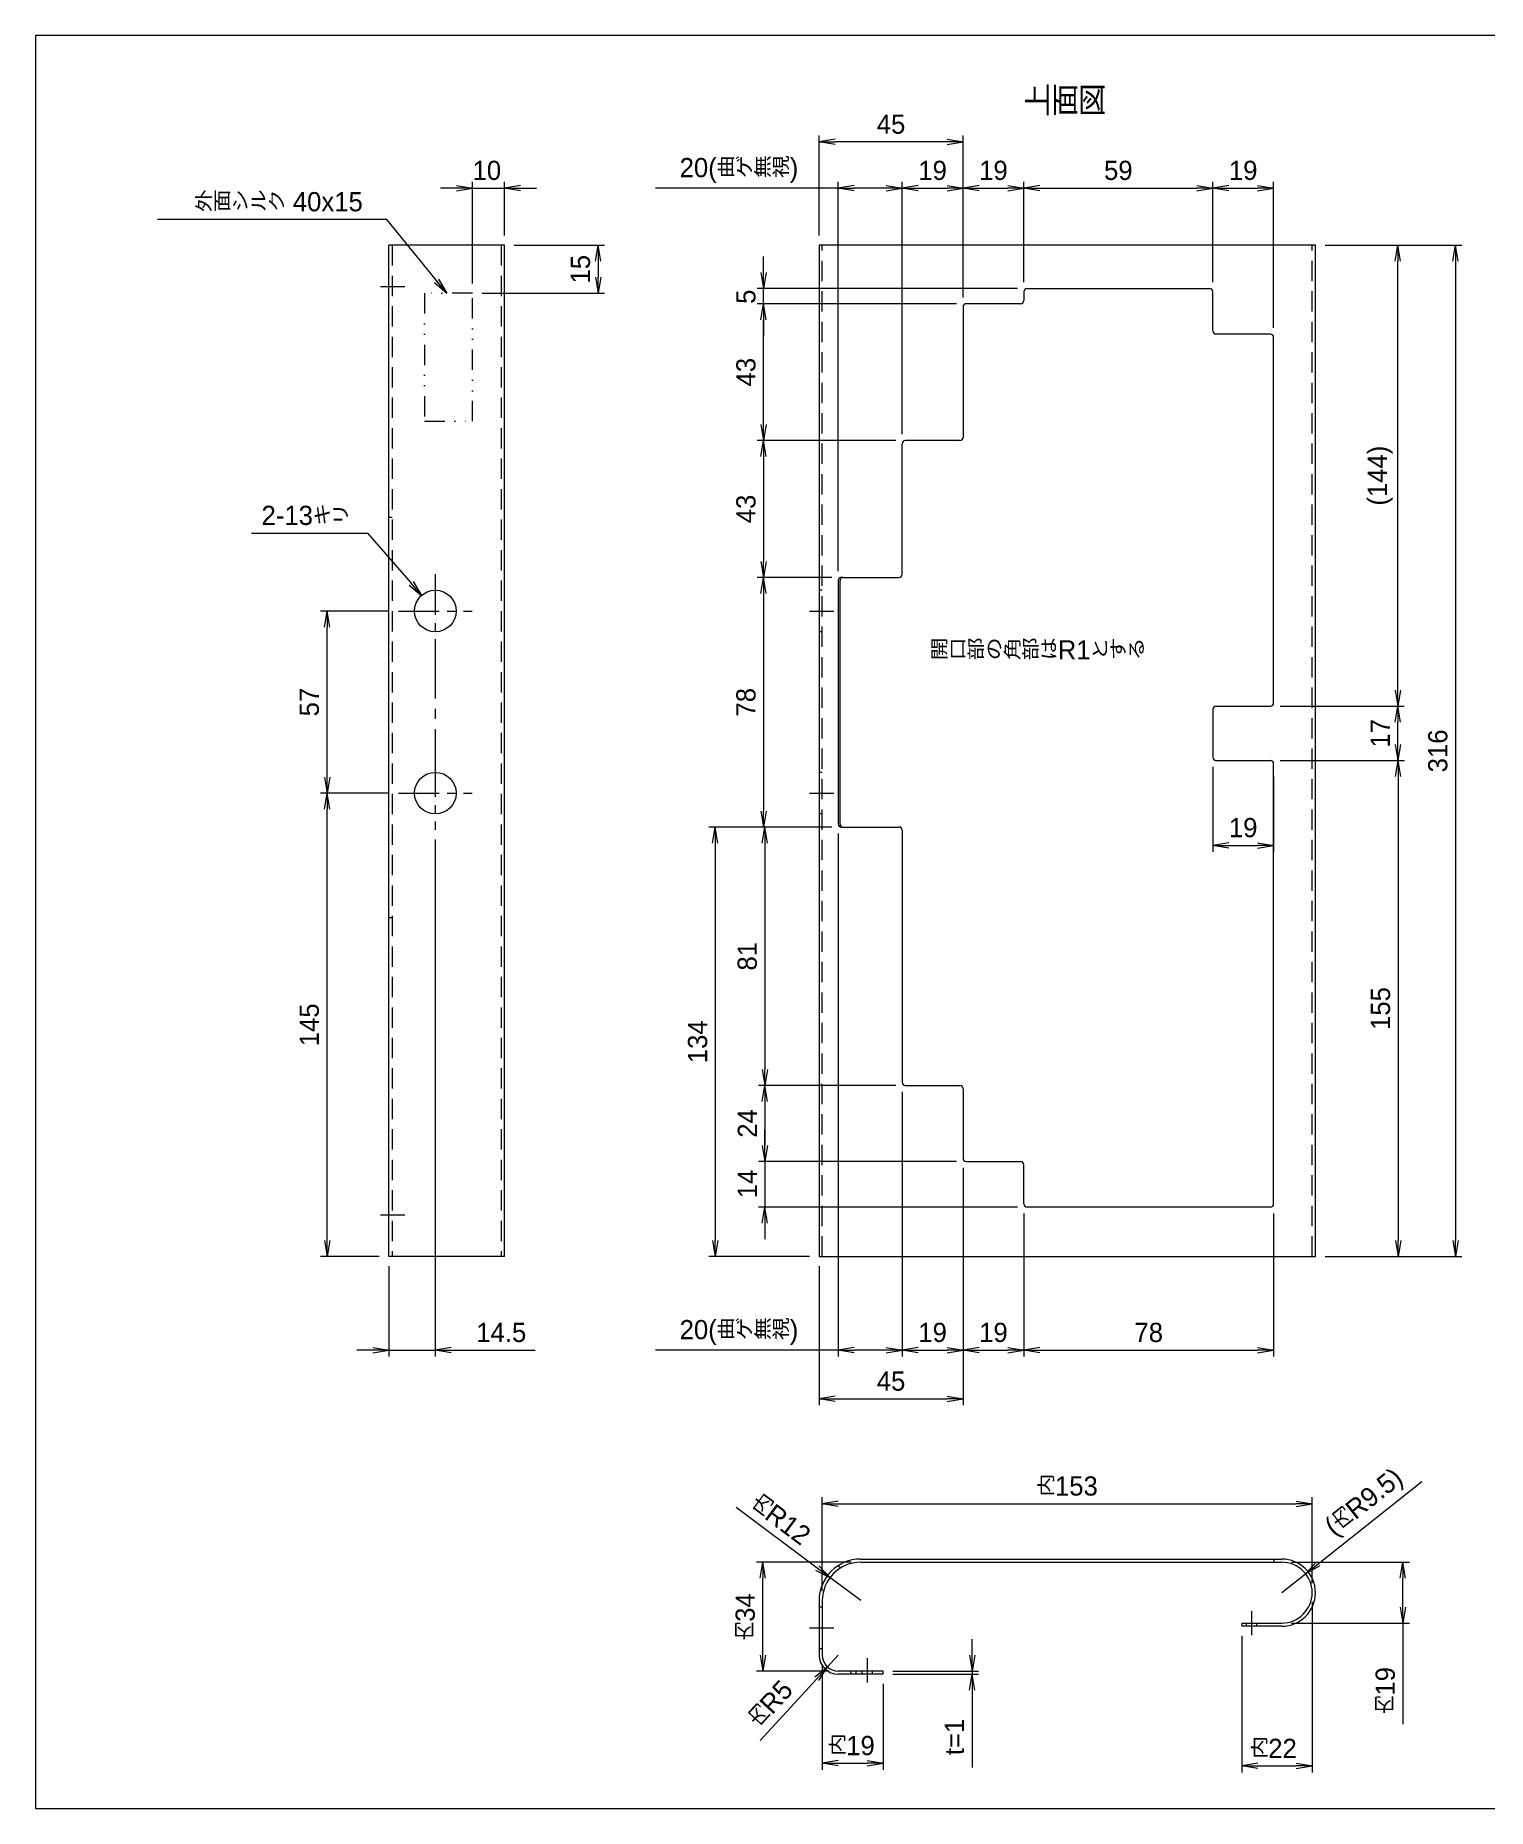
# Model space of a CAD drawing. Header units: millimetres. Extents: x 10 to 810, y 10 to 564.
# Drawn here: x 10 to 463, y 10 to 564 of the extents above; entities that cross this region are included whole.
import ezdxf

# ---------------------------------------------------------------- set-up
doc = ezdxf.new("R2010")
doc.units = ezdxf.units.MM
doc.header["$LTSCALE"] = 0.5
for name, pattern in [('CENTER', [50.8, 31.75, -6.35, 6.35, -6.35]), ('DASH2', [19.05, 12.7, -6.35]), ('DASH2DOT', [31.75, 12.7, -6.35, 0, -6.35, 0, -6.35])]:
    doc.linetypes.add(name, pattern=pattern)
for name, color, linetype in [('dim', 2, 'Continuous'), ('text', 3, 'Continuous'), ('zuwaku', 7, 'Continuous')]:
    doc.layers.add(name, color=color, linetype=linetype)
doc.styles.get("Standard").update_dxf_attribs({"font": 'FC-Txt.shx', "height": 6, "bigfont": '@ARExtfont2.shx'})
doc.dimstyles.new('JIS-1', dxfattribs={"dimtxt": 2.5, "dimasz": 5, "dimexe": 2, "dimexo": 3, "dimgap": 2.5, "dimtad": 1, "dimdsep": 46, "dimtxsty": 'Standard', "dimblk": 'OPEN', "dimcen": 2.5, "dimadec": 0, "dimazin": 0, "dimtfac": 1, "dimtmove": 0, "dimatfit": 3, "dimldrblk": 'OPEN', "dimfxl": 1, "dimarcsym": 0})
doc.dimstyles.new('JIS-1$3', dxfattribs={"dimtxt": 2.5, "dimasz": 5, "dimexe": 2, "dimexo": 3, "dimgap": 2.5, "dimtad": 1, "dimtih": 1, "dimtoh": 1, "dimdsep": 46, "dimtxsty": 'Standard', "dimblk1": 'NONE', "dimblk2": 'OPEN', "dimsah": 1, "dimcen": 0, "dimadec": 0, "dimazin": 0, "dimtfac": 1, "dimtofl": 0, "dimtmove": 0, "dimatfit": 3, "dimldrblk": 'OPEN', "dimfxl": 1, "dimarcsym": 0})

# ---------------------------------------------------------------- blocks, each defined once
blk = doc.blocks.new('_OPEN')
at = {"color": 0, "linetype": 'ByBlock', "lineweight": -2}
for p, q in [((-1, 0.166667), (0, 0)), ((-1, -0.166667), (0, 0)), ((0, 0), (-1, 0))]:
    blk.add_line(p, q, dxfattribs=at)
blk = doc.blocks.new('*D136')
at = {"layer": 'dim', "color": 0, "lineweight": -2}
for p, q in [((258.73, 394.67), (235.41, 394.67)), ((237.41, 389.67), (237.41, 321.67)), ((258.73, 316.67), (235.41, 316.67))]:
    blk.add_line(p, q, dxfattribs=at)
at = {"layer": 'dim', "color": 0, "lineweight": -2, "xscale": 5, "yscale": 5, "zscale": 5}
for p, rotation in [((237.41, 394.67), 90), ((237.41, 316.67), 270)]:
    blk.add_blockref('_OPEN', p, dxfattribs=dict(at, rotation=rotation))
at = {"layer": 'dim', "color": 0, "insert": (231.91, 355.67), "char_height": 6, "attachment_point": 5, "rotation": 90}
blk.add_mtext('78', dxfattribs=at)
blk = doc.blocks.new('*D137')
at = {"layer": 'dim', "color": 0, "lineweight": -2}
for p, q in [((278.68, 437.42), (235.41, 437.42)), ((237.41, 432.42), (237.41, 399.67)), ((258.73, 394.67), (235.41, 394.67))]:
    blk.add_line(p, q, dxfattribs=at)
at = {"layer": 'dim', "color": 0, "lineweight": -2, "xscale": 5, "yscale": 5, "zscale": 5}
for p, rotation in [((237.41, 437.42), 90), ((237.41, 394.67), 270)]:
    blk.add_blockref('_OPEN', p, dxfattribs=dict(at, rotation=rotation))
at = {"layer": 'dim', "color": 0, "insert": (231.91, 416.05), "char_height": 6, "attachment_point": 5, "rotation": 90}
blk.add_mtext('43', dxfattribs=at)
blk = doc.blocks.new('*D138')
at = {"layer": 'dim', "color": 0, "lineweight": -2}
for p, q in [((297.68, 480.17), (235.41, 480.17)), ((237.41, 442.42), (237.41, 475.17)), ((278.68, 437.42), (235.41, 437.42))]:
    blk.add_line(p, q, dxfattribs=at)
at = {"layer": 'dim', "color": 0, "lineweight": -2, "xscale": 5, "yscale": 5, "zscale": 5}
for p, rotation in [((237.41, 480.17), 90), ((237.41, 437.42), 270)]:
    blk.add_blockref('_OPEN', p, dxfattribs=dict(at, rotation=rotation))
at = {"layer": 'dim', "color": 0, "insert": (231.91, 458.8), "char_height": 6, "attachment_point": 5, "rotation": 90}
blk.add_mtext('43', dxfattribs=at)
blk = doc.blocks.new('*D139')
at = {"layer": 'dim', "color": 0, "lineweight": -2}
for p, q in [((237.41, 489.92), (237.41, 494.92)), ((316.68, 484.92), (235.41, 484.92)), ((237.41, 480.17), (237.41, 484.92)), ((297.68, 480.17), (235.41, 480.17)), ((237.41, 475.17), (237.41, 470.17))]:
    blk.add_line(p, q, dxfattribs=at)
at = {"layer": 'dim', "color": 0, "lineweight": -2, "xscale": 5, "yscale": 5, "zscale": 5}
for p, rotation in [((237.41, 484.92), 270), ((237.41, 480.17), 90)]:
    blk.add_blockref('_OPEN', p, dxfattribs=dict(at, rotation=rotation))
at = {"layer": 'dim', "color": 0, "insert": (231.91, 482.37), "char_height": 6, "attachment_point": 5, "rotation": 90}
blk.add_mtext('5', dxfattribs=at)
blk = doc.blocks.new('*D140')
at = {"layer": 'dim', "color": 0, "lineweight": -2}
for p, q in [((318.68, 486.92), (318.68, 518.31)), ((323.68, 516.31), (372.68, 516.31)), ((377.68, 486.92), (377.68, 518.31))]:
    blk.add_line(p, q, dxfattribs=at)
at = {"layer": 'dim', "color": 0, "lineweight": -2, "xscale": 5, "yscale": 5, "zscale": 5, "rotation": 180}
blk.add_blockref('_OPEN', (318.68, 516.31), dxfattribs=at)
at = {"layer": 'dim', "color": 0, "lineweight": -2, "xscale": 5, "yscale": 5, "zscale": 5}
blk.add_blockref('_OPEN', (377.68, 516.31), dxfattribs=at)
at = {"layer": 'dim', "color": 0, "insert": (348.18, 521.81), "char_height": 6, "attachment_point": 5}
blk.add_mtext('59', dxfattribs=at)
blk = doc.blocks.new('*D141')
at = {"layer": 'dim', "color": 0, "lineweight": -2}
for p, q in [((377.68, 486.92), (377.68, 518.31)), ((382.68, 516.31), (391.68, 516.31)), ((396.68, 472.67), (396.68, 518.31))]:
    blk.add_line(p, q, dxfattribs=at)
at = {"layer": 'dim', "color": 0, "lineweight": -2, "xscale": 5, "yscale": 5, "zscale": 5, "rotation": 180}
blk.add_blockref('_OPEN', (377.68, 516.31), dxfattribs=at)
at = {"layer": 'dim', "color": 0, "lineweight": -2, "xscale": 5, "yscale": 5, "zscale": 5}
blk.add_blockref('_OPEN', (396.68, 516.31), dxfattribs=at)
at = {"layer": 'dim', "color": 0, "insert": (387.18, 521.81), "char_height": 6, "attachment_point": 5}
blk.add_mtext('19', dxfattribs=at)
blk = doc.blocks.new('*D142')
at = {"layer": 'dim', "color": 0, "lineweight": -2}
for p, q in [((299.68, 482.17), (299.68, 518.31)), ((304.68, 516.31), (313.68, 516.31)), ((318.68, 486.92), (318.68, 518.31))]:
    blk.add_line(p, q, dxfattribs=at)
at = {"layer": 'dim', "color": 0, "lineweight": -2, "xscale": 5, "yscale": 5, "zscale": 5, "rotation": 180}
blk.add_blockref('_OPEN', (299.68, 516.31), dxfattribs=at)
at = {"layer": 'dim', "color": 0, "lineweight": -2, "xscale": 5, "yscale": 5, "zscale": 5}
blk.add_blockref('_OPEN', (318.68, 516.31), dxfattribs=at)
at = {"layer": 'dim', "color": 0, "insert": (309.18, 521.81), "char_height": 6, "attachment_point": 5}
blk.add_mtext('19', dxfattribs=at)
blk = doc.blocks.new('*D143')
at = {"layer": 'dim', "color": 0, "lineweight": -2}
for p, q in [((280.68, 439.42), (280.68, 518.31)), ((285.68, 516.31), (294.68, 516.31)), ((299.68, 482.17), (299.68, 518.31))]:
    blk.add_line(p, q, dxfattribs=at)
at = {"layer": 'dim', "color": 0, "lineweight": -2, "xscale": 5, "yscale": 5, "zscale": 5, "rotation": 180}
blk.add_blockref('_OPEN', (280.68, 516.31), dxfattribs=at)
at = {"layer": 'dim', "color": 0, "lineweight": -2, "xscale": 5, "yscale": 5, "zscale": 5}
blk.add_blockref('_OPEN', (299.68, 516.31), dxfattribs=at)
at = {"layer": 'dim', "color": 0, "insert": (290.18, 521.81), "char_height": 6, "attachment_point": 5}
blk.add_mtext('19', dxfattribs=at)
blk = doc.blocks.new('*D144')
at = {"layer": 'dim', "color": 0, "lineweight": -2}
for p, q in [((260.73, 516.31), (203.69, 516.31)), ((260.73, 396.67), (260.73, 518.31)), ((275.68, 516.31), (265.73, 516.31)), ((280.68, 439.42), (280.68, 518.31))]:
    blk.add_line(p, q, dxfattribs=at)
at = {"layer": 'dim', "color": 0, "lineweight": -2, "xscale": 5, "yscale": 5, "zscale": 5, "rotation": 180}
blk.add_blockref('_OPEN', (260.73, 516.31), dxfattribs=at)
at = {"layer": 'dim', "color": 0, "lineweight": -2, "xscale": 5, "yscale": 5, "zscale": 5}
blk.add_blockref('_OPEN', (280.68, 516.31), dxfattribs=at)
at = {"layer": 'dim', "color": 0, "insert": (229.71, 521.81), "char_height": 6, "attachment_point": 5}
blk.add_mtext('20(曲ゲ無視)', dxfattribs=at)
blk = doc.blocks.new('*D146')
at = {"layer": 'dim', "color": 0, "lineweight": -2}
for p, q in [((258.73, 316.67), (235.82, 316.67)), ((237.82, 311.67), (237.82, 240.92)), ((278.68, 235.92), (235.82, 235.92))]:
    blk.add_line(p, q, dxfattribs=at)
at = {"layer": 'dim', "color": 0, "lineweight": -2, "xscale": 5, "yscale": 5, "zscale": 5}
for p, rotation in [((237.82, 316.67), 90), ((237.82, 235.92), 270)]:
    blk.add_blockref('_OPEN', p, dxfattribs=dict(at, rotation=rotation))
at = {"layer": 'dim', "color": 0, "insert": (232.32, 276.3), "char_height": 6, "attachment_point": 5, "rotation": 90}
blk.add_mtext('81', dxfattribs=at)
blk = doc.blocks.new('*D147')
at = {"layer": 'dim', "color": 0, "lineweight": -2}
for p, q in [((278.68, 235.92), (235.82, 235.92)), ((237.82, 230.92), (237.82, 217.17)), ((297.68, 212.17), (235.82, 212.17))]:
    blk.add_line(p, q, dxfattribs=at)
at = {"layer": 'dim', "color": 0, "lineweight": -2, "xscale": 5, "yscale": 5, "zscale": 5}
for p, rotation in [((237.82, 235.92), 90), ((237.82, 212.17), 270)]:
    blk.add_blockref('_OPEN', p, dxfattribs=dict(at, rotation=rotation))
at = {"layer": 'dim', "color": 0, "insert": (232.32, 224.05), "char_height": 6, "attachment_point": 5, "rotation": 90}
blk.add_mtext('24', dxfattribs=at)
blk = doc.blocks.new('*D148')
at = {"layer": 'dim', "color": 0, "lineweight": -2}
for p, q in [((237.82, 217.17), (237.82, 222.17)), ((297.68, 212.17), (235.82, 212.17)), ((237.82, 212.17), (237.82, 197.92)), ((316.68, 197.92), (235.82, 197.92)), ((237.82, 192.92), (237.82, 187.92))]:
    blk.add_line(p, q, dxfattribs=at)
at = {"layer": 'dim', "color": 0, "lineweight": -2, "xscale": 5, "yscale": 5, "zscale": 5}
for p, rotation in [((237.82, 212.17), 270), ((237.82, 197.92), 90)]:
    blk.add_blockref('_OPEN', p, dxfattribs=dict(at, rotation=rotation))
at = {"layer": 'dim', "color": 0, "insert": (232.32, 205.15), "char_height": 6, "attachment_point": 5, "rotation": 90}
blk.add_mtext('14', dxfattribs=at)
blk = doc.blocks.new('*D149')
at = {"layer": 'dim', "color": 0, "lineweight": -2}
for p, q in [((258.73, 316.67), (220.32, 316.67)), ((222.32, 311.67), (222.32, 187.46)), ((251.73, 182.46), (220.32, 182.46))]:
    blk.add_line(p, q, dxfattribs=at)
at = {"layer": 'dim', "color": 0, "lineweight": -2, "xscale": 5, "yscale": 5, "zscale": 5}
for p, rotation in [((222.32, 316.67), 90), ((222.32, 182.46), 270)]:
    blk.add_blockref('_OPEN', p, dxfattribs=dict(at, rotation=rotation))
at = {"layer": 'dim', "color": 0, "insert": (216.82, 249.57), "char_height": 6, "attachment_point": 5, "rotation": 90}
blk.add_mtext('134', dxfattribs=at)
blk = doc.blocks.new('*D150')
at = {"layer": 'dim', "color": 0, "lineweight": -2}
for p, q in [((299.68, 210.17), (299.68, 136.02)), ((254.73, 179.46), (254.73, 136.02)), ((259.73, 138.02), (294.68, 138.02))]:
    blk.add_line(p, q, dxfattribs=at)
at = {"layer": 'dim', "color": 0, "lineweight": -2, "xscale": 5, "yscale": 5, "zscale": 5, "rotation": 180}
blk.add_blockref('_OPEN', (254.73, 138.02), dxfattribs=at)
at = {"layer": 'dim', "color": 0, "lineweight": -2, "xscale": 5, "yscale": 5, "zscale": 5}
blk.add_blockref('_OPEN', (299.68, 138.02), dxfattribs=at)
at = {"layer": 'dim', "color": 0, "insert": (277.2, 143.52), "char_height": 6, "attachment_point": 5}
blk.add_mtext('45', dxfattribs=at)
blk = doc.blocks.new('*D151')
at = {"layer": 'dim', "color": 0, "lineweight": -2}
for p, q in [((299.68, 210.17), (299.68, 151.23)), ((318.68, 195.92), (318.68, 151.23)), ((304.68, 153.23), (313.68, 153.23))]:
    blk.add_line(p, q, dxfattribs=at)
at = {"layer": 'dim', "color": 0, "lineweight": -2, "xscale": 5, "yscale": 5, "zscale": 5, "rotation": 180}
blk.add_blockref('_OPEN', (299.68, 153.23), dxfattribs=at)
at = {"layer": 'dim', "color": 0, "lineweight": -2, "xscale": 5, "yscale": 5, "zscale": 5}
blk.add_blockref('_OPEN', (318.68, 153.23), dxfattribs=at)
at = {"layer": 'dim', "color": 0, "insert": (309.18, 158.73), "char_height": 6, "attachment_point": 5}
blk.add_mtext('19', dxfattribs=at)
blk = doc.blocks.new('*D152')
at = {"layer": 'dim', "color": 0, "lineweight": -2}
for p, q in [((318.68, 195.92), (318.68, 151.23)), ((396.68, 195.92), (396.68, 151.23)), ((323.68, 153.23), (391.68, 153.23))]:
    blk.add_line(p, q, dxfattribs=at)
at = {"layer": 'dim', "color": 0, "lineweight": -2, "xscale": 5, "yscale": 5, "zscale": 5, "rotation": 180}
blk.add_blockref('_OPEN', (318.68, 153.23), dxfattribs=at)
at = {"layer": 'dim', "color": 0, "lineweight": -2, "xscale": 5, "yscale": 5, "zscale": 5}
blk.add_blockref('_OPEN', (396.68, 153.23), dxfattribs=at)
at = {"layer": 'dim', "color": 0, "insert": (357.68, 158.73), "char_height": 6, "attachment_point": 5}
blk.add_mtext('78', dxfattribs=at)
blk = doc.blocks.new('*D153')
at = {"layer": 'dim', "color": 0, "lineweight": -2}
for p, q in [((280.68, 233.92), (280.68, 151.23)), ((299.68, 210.17), (299.68, 151.23)), ((285.68, 153.23), (294.68, 153.23))]:
    blk.add_line(p, q, dxfattribs=at)
at = {"layer": 'dim', "color": 0, "lineweight": -2, "xscale": 5, "yscale": 5, "zscale": 5, "rotation": 180}
blk.add_blockref('_OPEN', (280.68, 153.23), dxfattribs=at)
at = {"layer": 'dim', "color": 0, "lineweight": -2, "xscale": 5, "yscale": 5, "zscale": 5}
blk.add_blockref('_OPEN', (299.68, 153.23), dxfattribs=at)
at = {"layer": 'dim', "color": 0, "insert": (290.18, 158.73), "char_height": 6, "attachment_point": 5}
blk.add_mtext('19', dxfattribs=at)
blk = doc.blocks.new('*D154')
at = {"layer": 'dim', "color": 0, "lineweight": -2}
for p, q in [((260.73, 314.67), (260.73, 151.23)), ((280.68, 233.92), (280.68, 151.23)), ((260.73, 153.23), (203.69, 153.23)), ((275.68, 153.23), (265.73, 153.23))]:
    blk.add_line(p, q, dxfattribs=at)
at = {"layer": 'dim', "color": 0, "lineweight": -2, "xscale": 5, "yscale": 5, "zscale": 5, "rotation": 180}
blk.add_blockref('_OPEN', (260.73, 153.23), dxfattribs=at)
at = {"layer": 'dim', "color": 0, "lineweight": -2, "xscale": 5, "yscale": 5, "zscale": 5}
blk.add_blockref('_OPEN', (280.68, 153.23), dxfattribs=at)
at = {"layer": 'dim', "color": 0, "insert": (229.71, 158.73), "char_height": 6, "attachment_point": 5}
blk.add_mtext('20(曲ゲ無視)', dxfattribs=at)
blk = doc.blocks.new('*D155')
at = {"layer": 'dim', "color": 0, "lineweight": -2}
for p, q in [((254.73, 501.46), (254.73, 532.76)), ((299.68, 482.17), (299.68, 532.76)), ((294.68, 530.76), (259.73, 530.76))]:
    blk.add_line(p, q, dxfattribs=at)
at = {"layer": 'dim', "color": 0, "lineweight": -2, "xscale": 5, "yscale": 5, "zscale": 5, "rotation": 180}
blk.add_blockref('_OPEN', (254.73, 530.76), dxfattribs=at)
at = {"layer": 'dim', "color": 0, "lineweight": -2, "xscale": 5, "yscale": 5, "zscale": 5}
blk.add_blockref('_OPEN', (299.68, 530.76), dxfattribs=at)
at = {"layer": 'dim', "color": 0, "insert": (277.2, 536.26), "char_height": 6, "attachment_point": 5}
blk.add_mtext('45', dxfattribs=at)
blk = doc.blocks.new('*D156')
at = {"layer": 'dim', "color": 0, "lineweight": -2}
for p, q in [((398.68, 337.46), (437.58, 337.46)), ((435.58, 332.46), (435.58, 187.46)), ((412.73, 182.46), (437.58, 182.46))]:
    blk.add_line(p, q, dxfattribs=at)
at = {"layer": 'dim', "color": 0, "lineweight": -2, "xscale": 5, "yscale": 5, "zscale": 5}
for p, rotation in [((435.58, 337.46), 90), ((435.58, 182.46), 270)]:
    blk.add_blockref('_OPEN', p, dxfattribs=dict(at, rotation=rotation))
at = {"layer": 'dim', "color": 0, "insert": (430.08, 259.96), "char_height": 6, "attachment_point": 5, "rotation": 90}
blk.add_mtext('155', dxfattribs=at)
blk = doc.blocks.new('*D157')
at = {"layer": 'dim', "color": 0, "lineweight": -2}
for p, q in [((398.68, 354.46), (437.48, 354.46)), ((435.48, 342.46), (435.48, 349.46)), ((398.68, 337.46), (437.48, 337.46))]:
    blk.add_line(p, q, dxfattribs=at)
at = {"layer": 'dim', "color": 0, "lineweight": -2, "xscale": 5, "yscale": 5, "zscale": 5}
for p, rotation in [((435.48, 354.46), 90), ((435.48, 337.46), 270)]:
    blk.add_blockref('_OPEN', p, dxfattribs=dict(at, rotation=rotation))
at = {"layer": 'dim', "color": 0, "insert": (429.98, 345.96), "char_height": 6, "attachment_point": 5, "rotation": 90}
blk.add_mtext('17', dxfattribs=at)
blk = doc.blocks.new('*D159')
at = {"layer": 'dim', "color": 0, "lineweight": -2}
for p, q in [((377.68, 335.46), (377.68, 308.95)), ((396.68, 332.46), (396.68, 308.95)), ((382.68, 310.95), (391.68, 310.95))]:
    blk.add_line(p, q, dxfattribs=at)
at = {"layer": 'dim', "color": 0, "lineweight": -2, "xscale": 5, "yscale": 5, "zscale": 5, "rotation": 180}
blk.add_blockref('_OPEN', (377.68, 310.95), dxfattribs=at)
at = {"layer": 'dim', "color": 0, "lineweight": -2, "xscale": 5, "yscale": 5, "zscale": 5}
blk.add_blockref('_OPEN', (396.68, 310.95), dxfattribs=at)
at = {"layer": 'dim', "color": 0, "insert": (387.18, 316.45), "char_height": 6, "attachment_point": 5}
blk.add_mtext('19', dxfattribs=at)
blk = doc.blocks.new('*D160')
at = {"layer": 'dim', "color": 0, "lineweight": -2}
for p, q in [((412.73, 498.46), (455.49, 498.46)), ((453.49, 493.46), (453.49, 187.46)), ((412.73, 182.46), (455.49, 182.46))]:
    blk.add_line(p, q, dxfattribs=at)
at = {"layer": 'dim', "color": 0, "lineweight": -2, "xscale": 5, "yscale": 5, "zscale": 5}
for p, rotation in [((453.49, 498.46), 90), ((453.49, 182.46), 270)]:
    blk.add_blockref('_OPEN', p, dxfattribs=dict(at, rotation=rotation))
at = {"layer": 'dim', "color": 0, "insert": (447.99, 340.46), "char_height": 6, "attachment_point": 5, "rotation": 90}
blk.add_mtext('316', dxfattribs=at)
blk = doc.blocks.new('*D161')
at = {"layer": 'dim', "color": 0, "lineweight": -2}
for p, q in [((264.73, 86.95), (235.2, 86.95)), ((237.2, 57.95), (237.2, 81.95)), ((257.73, 52.95), (235.2, 52.95))]:
    blk.add_line(p, q, dxfattribs=at)
at = {"layer": 'dim', "color": 0, "lineweight": -2, "xscale": 5, "yscale": 5, "zscale": 5}
for p, rotation in [((237.2, 86.95), 90), ((237.2, 52.95), 270)]:
    blk.add_blockref('_OPEN', p, dxfattribs=dict(at, rotation=rotation))
at = {"layer": 'dim', "color": 0, "insert": (231.7, 69.95), "char_height": 6, "attachment_point": 5, "rotation": 90}
blk.add_mtext('内34', dxfattribs=at)
blk = doc.blocks.new('*D162')
at = {"layer": 'dim', "color": 0, "lineweight": -2}
for p, q in [((255.73, 77.95), (255.73, 107.24)), ((408.73, 80.45), (408.73, 107.24)), ((260.73, 105.24), (403.73, 105.24))]:
    blk.add_line(p, q, dxfattribs=at)
at = {"layer": 'dim', "color": 0, "lineweight": -2, "xscale": 5, "yscale": 5, "zscale": 5, "rotation": 180}
blk.add_blockref('_OPEN', (255.73, 105.24), dxfattribs=at)
at = {"layer": 'dim', "color": 0, "lineweight": -2, "xscale": 5, "yscale": 5, "zscale": 5}
blk.add_blockref('_OPEN', (408.73, 105.24), dxfattribs=at)
at = {"layer": 'dim', "color": 0, "insert": (332.23, 110.74), "char_height": 6, "attachment_point": 5}
blk.add_mtext('内153', dxfattribs=at)
blk = doc.blocks.new('*D163')
at = {"layer": 'dim', "color": 0, "lineweight": -2}
for p, q in [((408.73, 74.45), (408.73, 21.3)), ((386.73, 63.95), (386.73, 21.3)), ((391.73, 23.3), (403.73, 23.3))]:
    blk.add_line(p, q, dxfattribs=at)
at = {"layer": 'dim', "color": 0, "lineweight": -2, "xscale": 5, "yscale": 5, "zscale": 5, "rotation": 180}
blk.add_blockref('_OPEN', (386.73, 23.3), dxfattribs=at)
at = {"layer": 'dim', "color": 0, "lineweight": -2, "xscale": 5, "yscale": 5, "zscale": 5}
blk.add_blockref('_OPEN', (408.73, 23.3), dxfattribs=at)
at = {"layer": 'dim', "color": 0, "insert": (396.61, 28.8), "char_height": 6, "attachment_point": 5}
blk.add_mtext('内22', dxfattribs=at)
blk = doc.blocks.new('*D164')
at = {"layer": 'dim', "color": 0, "lineweight": -2}
for p, q in [((255.73, 54.95), (255.73, 22.13)), ((274.73, 48.95), (274.73, 22.13)), ((260.73, 24.13), (269.73, 24.13))]:
    blk.add_line(p, q, dxfattribs=at)
at = {"layer": 'dim', "color": 0, "lineweight": -2, "xscale": 5, "yscale": 5, "zscale": 5, "rotation": 180}
blk.add_blockref('_OPEN', (255.73, 24.13), dxfattribs=at)
at = {"layer": 'dim', "color": 0, "lineweight": -2, "xscale": 5, "yscale": 5, "zscale": 5}
blk.add_blockref('_OPEN', (274.73, 24.13), dxfattribs=at)
at = {"layer": 'dim', "color": 0, "insert": (264.81, 29.63), "char_height": 6, "attachment_point": 5}
blk.add_mtext('内19', dxfattribs=at)
blk = doc.blocks.new('*D167')
at = {"layer": 'dim', "color": 0, "lineweight": -2}
for p, q in [((410.58, 86.47), (442.94, 112.17)), ((399.23, 77.45), (406.67, 83.36))]:
    blk.add_line(p, q, dxfattribs=at)
at = {"layer": 'dim', "color": 0, "lineweight": -2, "xscale": 5, "yscale": 5, "zscale": 5, "rotation": 218.4555957810674}
blk.add_blockref('_OPEN', (406.67, 83.36), dxfattribs=at)
at = {"layer": 'dim', "color": 0, "insert": (425.3, 105.18), "char_height": 6, "attachment_point": 5, "rotation": 38.4556}
blk.add_mtext('(内R9.5)', dxfattribs=at)
blk = doc.blocks.new('*D168')
at = {"layer": 'dim', "color": 0, "lineweight": -2}
for p, q in [((302.51, 57.95), (302.51, 62.95)), ((277.73, 52.95), (304.51, 52.95)), ((277.73, 51.95), (304.51, 51.95)), ((302.51, 52.95), (302.51, 51.95)), ((302.51, 46.95), (302.51, 22.79))]:
    blk.add_line(p, q, dxfattribs=at)
at = {"layer": 'dim', "color": 0, "lineweight": -2, "xscale": 5, "yscale": 5, "zscale": 5}
for p, rotation in [((302.51, 52.95), 270), ((302.51, 51.95), 90)]:
    blk.add_blockref('_OPEN', p, dxfattribs=dict(at, rotation=rotation))
at = {"layer": 'dim', "color": 0, "insert": (297.01, 32.37), "char_height": 6, "attachment_point": 5, "rotation": 90}
blk.add_mtext('{t=1}', dxfattribs=at)
blk = doc.blocks.new('*D169')
at = {"layer": 'dim', "color": 0, "lineweight": -2}
for p, q in [((120.37, 327.26), (99.05, 327.26)), ((101.05, 187.46), (101.05, 322.26)), ((117.37, 182.46), (99.05, 182.46))]:
    blk.add_line(p, q, dxfattribs=at)
at = {"layer": 'dim', "color": 0, "lineweight": -2, "xscale": 5, "yscale": 5, "zscale": 5}
for p, rotation in [((101.05, 327.26), 90), ((101.05, 182.46), 270)]:
    blk.add_blockref('_OPEN', p, dxfattribs=dict(at, rotation=rotation))
at = {"layer": 'dim', "color": 0, "insert": (95.55, 254.86), "char_height": 6, "attachment_point": 5, "rotation": 90}
blk.add_mtext('145', dxfattribs=at)
blk = doc.blocks.new('*D170')
at = {"layer": 'dim', "color": 0, "lineweight": -2}
for p, q in [((120.37, 384.16), (99.05, 384.16)), ((101.05, 332.26), (101.05, 379.16)), ((120.37, 327.26), (99.05, 327.26))]:
    blk.add_line(p, q, dxfattribs=at)
at = {"layer": 'dim', "color": 0, "lineweight": -2, "xscale": 5, "yscale": 5, "zscale": 5}
for p, rotation in [((101.05, 384.16), 90), ((101.05, 327.26), 270)]:
    blk.add_blockref('_OPEN', p, dxfattribs=dict(at, rotation=rotation))
at = {"layer": 'dim', "color": 0, "insert": (95.55, 355.71), "char_height": 6, "attachment_point": 5, "rotation": 90}
blk.add_mtext('57', dxfattribs=at)
blk = doc.blocks.new('*D171')
at = {"layer": 'dim', "color": 0, "lineweight": -2}
for p, q in [((134.87, 312.76), (134.87, 151.23)), ((120.37, 179.46), (120.37, 151.23)), ((115.37, 153.23), (110.37, 153.23)), ((120.37, 153.23), (134.87, 153.23)), ((139.87, 153.23), (166.07, 153.23))]:
    blk.add_line(p, q, dxfattribs=at)
at = {"layer": 'dim', "color": 0, "lineweight": -2, "xscale": 5, "yscale": 5, "zscale": 5}
blk.add_blockref('_OPEN', (120.37, 153.23), dxfattribs=at)
at = {"layer": 'dim', "color": 0, "lineweight": -2, "xscale": 5, "yscale": 5, "zscale": 5, "rotation": 180}
blk.add_blockref('_OPEN', (134.87, 153.23), dxfattribs=at)
at = {"layer": 'dim', "color": 0, "insert": (155.47, 158.73), "char_height": 6, "attachment_point": 5}
blk.add_mtext('14.5', dxfattribs=at)
blk = doc.blocks.new('*D182')
at = {"layer": 'dim', "color": 0, "lineweight": -2}
for p, q in [((77.47, 408.51), (113.69, 408.51)), ((113.69, 408.51), (127.32, 392.83))]:
    blk.add_line(p, q, dxfattribs=at)
at = {"layer": 'dim', "color": 0, "lineweight": -2, "xscale": 5, "yscale": 5, "zscale": 5, "rotation": 311.0242566348039}
blk.add_blockref('_OPEN', (130.61, 389.06), dxfattribs=at)
at = {"layer": 'dim', "color": 0, "insert": (94.33, 414.01), "char_height": 6, "attachment_point": 5}
blk.add_mtext('2-13キリ', dxfattribs=at)
blk = doc.blocks.new('_None')
blk = doc.blocks.new('*D194')
at = {"layer": 'dim', "color": 0, "lineweight": -2}
for p, q in [((412.73, 498.46), (437.48, 498.46)), ((435.48, 359.46), (435.48, 493.46)), ((398.68, 354.46), (437.48, 354.46))]:
    blk.add_line(p, q, dxfattribs=at)
at = {"layer": 'dim', "color": 0, "lineweight": -2, "xscale": 5, "yscale": 5, "zscale": 5}
for p, rotation in [((435.48, 498.46), 90), ((435.48, 354.46), 270)]:
    blk.add_blockref('_OPEN', p, dxfattribs=dict(at, rotation=rotation))
at = {"layer": 'dim', "color": 0, "insert": (429.98, 426.46), "char_height": 6, "attachment_point": 5, "rotation": 90}
blk.add_mtext('(144)', dxfattribs=at)
blk = doc.blocks.new('*D201')
at = {"layer": 'dim', "color": 0, "lineweight": -2}
for p, q in [((402.23, 86.95), (439.08, 86.95)), ((437.08, 72.95), (437.08, 81.95)), ((402.23, 67.95), (439.08, 67.95)), ((437.08, 67.95), (437.08, 36.31))]:
    blk.add_line(p, q, dxfattribs=at)
at = {"layer": 'dim', "color": 0, "lineweight": -2, "xscale": 5, "yscale": 5, "zscale": 5}
for p, rotation in [((437.08, 86.95), 90), ((437.08, 67.95), 270)]:
    blk.add_blockref('_OPEN', p, dxfattribs=dict(at, rotation=rotation))
at = {"layer": 'dim', "color": 0, "insert": (431.58, 46.89), "char_height": 6, "attachment_point": 5, "rotation": 90}
blk.add_mtext('内19', dxfattribs=at)
blk = doc.blocks.new('A$C1813594009')
blk.add_line((0, 0), (0, 1))
blk = doc.blocks.new('*D220')
at = {"layer": 'dim', "color": 0, "lineweight": -2}
for p, q in [((254.11, 85.13), (228.83, 104.02)), ((267.73, 74.95), (258.11, 82.14))]:
    blk.add_line(p, q, dxfattribs=at)
at = {"layer": 'dim', "color": 0, "lineweight": -2, "xscale": 5, "yscale": 5, "zscale": 5, "rotation": 323.2341675672208}
blk.add_blockref('_OPEN', (258.11, 82.14), dxfattribs=at)
at = {"layer": 'dim', "color": 0, "insert": (242.76, 100.48), "char_height": 6, "attachment_point": 5, "rotation": 323.2342}
blk.add_mtext('内R12', dxfattribs=at)
blk = doc.blocks.new('*D236')
at = {"layer": 'dim', "color": 0, "lineweight": -2}
for p, q in [((260.73, 57.95), (257.36, 54.26)), ((253.98, 50.57), (236.35, 31.25))]:
    blk.add_line(p, q, dxfattribs=at)
at = {"layer": 'dim', "color": 0, "lineweight": -2, "xscale": 5, "yscale": 5, "zscale": 5, "rotation": 47.60178505420456}
blk.add_blockref('_OPEN', (257.36, 54.26), dxfattribs=at)
at = {"layer": 'dim', "color": 0, "insert": (239.42, 42.77), "char_height": 6, "attachment_point": 5, "rotation": 47.6018}
blk.add_mtext('内R5', dxfattribs=at)
blk = doc.blocks.new('*D238')
at = {"layer": 'dim', "color": 0, "lineweight": -2}
for p, q in [((141.47, 516.31), (136.47, 516.31)), ((146.47, 486.46), (146.47, 518.31)), ((146.47, 516.31), (156.47, 516.31)), ((156.47, 501.46), (156.47, 518.31)), ((161.47, 516.31), (166.47, 516.31))]:
    blk.add_line(p, q, dxfattribs=at)
at = {"layer": 'dim', "color": 0, "lineweight": -2, "xscale": 5, "yscale": 5, "zscale": 5}
blk.add_blockref('_OPEN', (146.47, 516.31), dxfattribs=at)
at = {"layer": 'dim', "color": 0, "lineweight": -2, "xscale": 5, "yscale": 5, "zscale": 5, "rotation": 180}
blk.add_blockref('_OPEN', (156.47, 516.31), dxfattribs=at)
at = {"layer": 'dim', "color": 0, "insert": (150.97, 521.81), "char_height": 6, "attachment_point": 5}
blk.add_mtext('10', dxfattribs=at)
blk = doc.blocks.new('*D239')
at = {"layer": 'dim', "color": 0, "lineweight": -2}
for p, q in [((159.47, 498.46), (187.72, 498.46)), ((185.72, 493.46), (185.72, 488.46)), ((149.47, 483.46), (187.72, 483.46))]:
    blk.add_line(p, q, dxfattribs=at)
at = {"layer": 'dim', "color": 0, "lineweight": -2, "xscale": 5, "yscale": 5, "zscale": 5}
for p, rotation in [((185.72, 498.46), 90), ((185.72, 483.46), 270)]:
    blk.add_blockref('_OPEN', p, dxfattribs=dict(at, rotation=rotation))
at = {"layer": 'dim', "color": 0, "insert": (180.22, 490.96), "char_height": 6, "attachment_point": 5, "rotation": 90}
blk.add_mtext('15', dxfattribs=at)

msp = doc.modelspace()

# ---------------------------------------------------------------- linework, layer by layer
for p, q in [((120.372, 182.459), (120.372, 498.459)), ((156.472, 498.459), (120.372, 498.459)), ((156.472, 182.459), (156.472, 498.459)), ((270.56, 498.459), (254.728, 498.459)), ((318.679, 483.924), (318.679, 481.174)), ((319.679, 484.924), (376.679, 484.924)), ((377.679, 471.674), (377.679, 483.924)), ((299.679, 479.174), (299.679, 438.424)), ((317.679, 480.174), (300.679, 480.174)), ((395.679, 470.674), (378.679, 470.674)), ((396.679, 355.459), (396.679, 469.674)), ((280.679, 395.674), (280.679, 436.424)), ((298.679, 437.424), (281.679, 437.424)), ((121.372, 413.434), (120.372, 413.434)), ((260.728, 393.674), (260.728, 317.674)), ((261.266, 317.674), (261.266, 393.674)), ((261.728, 394.674), (279.679, 394.674)), ((255.728, 390.659), (254.728, 390.659)), ((255.728, 377.659), (254.728, 377.659)), ((377.679, 353.459), (377.679, 338.459)), ((378.679, 354.459), (395.679, 354.459)), ((255.728, 333.759), (254.728, 333.759)), ((378.679, 337.459), (395.679, 337.459)), ((396.679, 198.924), (396.679, 336.459)), ((255.728, 320.759), (254.728, 320.759)), ((261.728, 316.674), (279.679, 316.674)), ((280.679, 315.674), (280.679, 236.924)), ((120.372, 288.434), (121.372, 288.434)), ((281.679, 235.924), (298.679, 235.924)), ((299.679, 234.924), (299.679, 213.174)), ((300.679, 212.174), (317.679, 212.174)), ((318.679, 198.924), (318.679, 211.174)), ((395.679, 197.924), (319.679, 197.924)), ((156.472, 182.459), (120.372, 182.459)), ((260.728, 85.908), (261.266, 85.065)), ((267.728, 87.953), (399.228, 87.953)), ((267.728, 86.953), (399.228, 86.953)), ((396.779, 87.953), (396.779, 86.953)), ((254.728, 74.953), (254.728, 57.953)), ((255.728, 72.953), (254.728, 72.953)), ((255.728, 74.953), (255.728, 57.953)), ((386.728, 67.953), (399.228, 67.953)), ((386.728, 67.953), (386.728, 66.949)), ((399.228, 66.953), (386.728, 66.953)), ((388.128, 67.953), (388.128, 66.953)), ((391.328, 67.953), (391.328, 66.953)), ((254.728, 59.953), (255.728, 59.953)), ((274.728, 52.953), (260.728, 52.953)), ((274.728, 51.953), (260.728, 51.953)), ((264.728, 51.953), (264.728, 52.953)), ((268.128, 52.953), (268.128, 51.953)), ((271.328, 52.953), (271.328, 51.953)), ((274.728, 51.953), (274.728, 52.953))]:
    msp.add_line(p, q)
at = {"linetype": 'DASH2'}
for p, q in [((121.372, 498.459), (121.372, 182.459)), ((155.472, 498.459), (155.472, 182.459)), ((255.728, 182.459), (255.728, 498.459)), ((408.728, 182.459), (408.728, 498.459))]:
    msp.add_line(p, q, dxfattribs=at)
msp.add_lwpolyline([(254.728, 498.459), (254.728, 182.459), (409.728, 182.459), (409.728, 498.459)], close=True)
at = {"linetype": 'DASH2DOT'}
msp.add_lwpolyline([(131.472, 483.459), (131.472, 443.459), (146.472, 443.459), (146.472, 483.459)], close=True, dxfattribs=at)
for centre in [(134.872, 384.159), (134.872, 327.259)]:
    msp.add_circle(centre, 6.5)
for centre, radius, start, end in [((319.679, 483.924), 1, 90, 180), ((376.679, 483.924), 1, 0, 90), ((300.679, 479.174), 1, 90, 180), ((317.679, 481.174), 1, 270, 0), ((378.679, 471.674), 1, 180, 270), ((395.679, 469.674), 1, 0, 90), ((298.679, 438.424), 1, 270, 0), ((281.679, 436.424), 1, 90, 180), ((261.728, 393.674), 1, 90, 180), ((262.266, 393.674), 1, 90, 180), ((279.679, 395.674), 1, 270, 0), ((395.679, 355.459), 1, 270, 0), ((378.679, 353.459), 1, 90, 180), ((378.679, 338.459), 1, 180, 270), ((395.679, 336.459), 1, 0, 90), ((261.728, 317.674), 1, 180, 270), ((262.266, 317.674), 1, 180, 270), ((279.679, 315.674), 1, 0, 90), ((281.679, 236.924), 1, 180, 270), ((298.679, 234.924), 1, 0, 90), ((300.679, 213.174), 1, 180, 270), ((317.679, 211.174), 1, 0, 90), ((319.679, 198.924), 1, 180, 270), ((395.679, 198.924), 1, 270, 0), ((267.728, 74.953), 13, 90, 180), ((267.728, 74.953), 12, 90, 180), ((399.228, 77.453), 10.5, 270, 90), ((399.228, 77.453), 9.5, 270, 90), ((260.728, 57.953), 6, 180, 270), ((260.728, 57.953), 5, 180, 270)]:
    msp.add_arc(centre, radius, start, end)
at = {"layer": 'dim', "linetype": 'CENTER'}
for p, q in [((125.372, 485.427), (117.772, 485.427)), ((251.728, 384.159), (259.328, 384.159)), ((134.872, 372.659), (134.872, 338.759)), ((251.728, 327.259), (259.328, 327.259)), ((125.372, 195.427), (117.772, 195.427)), ((389.728, 71.657), (389.728, 64.216)), ((251.728, 66.453), (259.328, 66.453)), ((269.728, 56.953), (269.728, 49.353))]:
    msp.add_line(p, q, dxfattribs=at)
at = {"layer": 'dim', "linetype": 'CENTER', "ltscale": 0.8}
for p, q in [((134.872, 395.659), (134.872, 372.659)), ((123.372, 384.159), (146.372, 384.159)), ((134.872, 338.759), (134.872, 315.759)), ((123.372, 327.259), (146.372, 327.259))]:
    msp.add_line(p, q, dxfattribs=at)
at = {"layer": 'zuwaku'}
msp.add_lwpolyline([(10, 564), (10, 10), (810, 10), (810, 564)], close=True, dxfattribs=at)

# ---------------------------------------------------------------- block references
msp.add_blockref('A$C1813594009', (266.328, 51.953))

# ---------------------------------------------------------------- texts
at = {"layer": 'dim'}
msp.add_text('上面図', height=9, dxfattribs=at).set_placement((318.608, 538.903))
at = {"layer": 'dim', "insert": (112.23, 508.974), "char_height": 6, "width": 75.43333, "attachment_point": 9}
msp.add_mtext('{外面シルク 40x15}', dxfattribs=at)
at = {"layer": 'text'}
msp.add_text('開口部の角部はR1とする', height=6, dxfattribs=at).set_placement((289.361, 369.03))

# ---------------------------------------------------------------- dimensions: what is measured, and where the dimension line sits
at = {"layer": 'dim'}
for base, p1, p2, override, picture, middle in [((254.728, 530.756), (299.679, 479.174), (254.728, 498.459), {"dimlfac": 1, "dimrnd": 0.5}, '*D155', (277.203, 536.256)), ((299.679, 516.309), (280.679, 436.424), (299.679, 479.174), {"dimlfac": 1}, '*D143', (290.179, 521.809)), ((318.679, 516.309), (299.679, 479.174), (318.679, 483.924), {"dimlfac": 1}, '*D142', (309.179, 521.809)), ((377.679, 516.309), (318.679, 483.924), (377.679, 483.924), {"dimlfac": 1}, '*D140', (348.179, 521.809)), ((396.679, 516.309), (377.679, 483.924), (396.679, 469.674), {"dimlfac": 1}, '*D141', (387.179, 521.809)), ((396.679, 310.947), (377.679, 338.459), (396.679, 335.459), {"dimlfac": 1}, '*D159', (387.179, 316.447)), ((134.872, 153.228), (120.372, 182.459), (134.872, 315.759), {"dimlfac": 1, "dimrnd": 0}, '*D171', (155.472, 158.728)), ((299.679, 153.228), (280.679, 236.924), (299.679, 213.174), {"dimlfac": 1}, '*D153', (290.179, 158.728)), ((299.679, 138.02), (254.728, 182.459), (299.679, 213.174), {"dimlfac": 1, "dimrnd": 0.5}, '*D150', (277.203, 143.52)), ((318.679, 153.228), (299.679, 213.174), (318.679, 198.924), {"dimlfac": 1}, '*D151', (309.179, 158.728)), ((396.679, 153.228), (318.679, 198.924), (396.679, 198.924), {"dimlfac": 1}, '*D152', (357.679, 158.728))]:
    dim = msp.add_linear_dim(base=base, p1=p1, p2=p2, dimstyle='JIS-1', override=override, dxfattribs=at)
    dim.commit()
    dim.dimension.update_dxf_attribs({"geometry": picture, "text_midpoint": middle})
for base, p1, p2, text, override, picture, middle in [((260.728, 516.309), (280.679, 436.424), (260.728, 393.674), '<>(曲ゲ無視)', {"dimlfac": 1, "dimrnd": 0.5}, '*D144', (229.708, 521.809)), ((260.728, 153.228), (280.679, 236.924), (260.728, 317.674), '<>(曲ゲ無視)', {"dimlfac": 1, "dimrnd": 0.5}, '*D154', (229.708, 158.728)), ((408.728, 105.241), (255.728, 74.953), (408.728, 77.453), '内<>', {"dimlfac": 1, "dimtol": 0, "dimlim": 0, "dimtp": 0.5, "dimtm": 1e-08, "dimtfac": 1.4}, '*D162', (332.228, 110.741))]:
    dim = msp.add_linear_dim(base=base, p1=p1, p2=p2, text=text, dimstyle='JIS-1', override=override, dxfattribs=at)
    dim.commit()
    dim.dimension.update_dxf_attribs({"geometry": picture, "text_midpoint": middle})
dim = msp.add_linear_dim(base=(156.472, 516.309), p1=(146.472, 483.459), p2=(156.472, 498.459), dimstyle='JIS-1', override={"dimlfac": 1}, dxfattribs=at)
dim.commit()
dim.dimension.update_dxf_attribs({"geometry": '*D238', "text_midpoint": (150.965, 516.309), "dimtype": 160})
for base, p1, p2, override, picture, middle in [((185.72, 483.459), (156.472, 498.459), (146.472, 483.459), {"dimlfac": 1}, '*D239', (180.22, 490.959)), ((453.487, 182.459), (409.728, 498.459), (409.728, 182.459), {"dimlfac": 1}, '*D160', (447.987, 340.459)), ((237.408, 480.174), (281.679, 437.424), (300.679, 480.174), {"dimlfac": 1, "dimrnd": 0.5}, '*D138', (231.908, 458.799)), ((237.408, 394.674), (281.679, 437.424), (261.728, 394.674), {"dimlfac": 1, "dimrnd": 0.5}, '*D137', (231.908, 416.049)), ((237.408, 316.674), (261.728, 394.674), (261.728, 316.674), {"dimlfac": 1}, '*D136', (231.908, 355.674)), ((101.051, 384.159), (123.372, 327.259), (123.372, 384.159), {"dimlfac": 1, "dimrnd": 0.5}, '*D170', (95.551, 355.709)), ((435.476, 354.459), (395.679, 337.459), (395.679, 354.459), {"dimlfac": 1}, '*D157', (429.976, 345.959)), ((435.576, 182.459), (395.679, 337.459), (409.728, 182.459), {"dimlfac": 1}, '*D156', (430.076, 259.959)), ((101.051, 327.259), (120.372, 182.459), (123.372, 327.259), {"dimlfac": 1, "dimrnd": 0.5}, '*D169', (95.551, 254.859)), ((222.31720413, 182.458839471), (261.727732262, 316.673839471), (254.727732262, 182.458839471), {"dimlfac": 1, "dimrnd": 0.5}, '*D149', (216.81720413, 249.566339471)), ((237.821, 235.924), (261.728, 316.674), (281.679, 235.924), {"dimlfac": 1, "dimrnd": 0.5}, '*D146', (232.321, 276.299)), ((237.821, 212.174), (281.679, 235.924), (300.679, 212.174), {"dimlfac": 1, "dimrnd": 0.5}, '*D147', (232.321, 224.049))]:
    dim = msp.add_linear_dim(base=base, p1=p1, p2=p2, angle=90, dimstyle='JIS-1', override=override, dxfattribs=at)
    dim.commit()
    dim.dimension.update_dxf_attribs({"geometry": picture, "text_midpoint": middle})
for base, p1, p2, picture, middle in [((237.408, 484.924), (300.679, 480.174), (319.679, 484.924), '*D139', (237.408, 482.373)), ((237.821, 197.924), (300.679, 212.174), (319.679, 197.924), '*D148', (237.821, 205.154))]:
    dim = msp.add_linear_dim(base=base, p1=p1, p2=p2, angle=90, dimstyle='JIS-1', override={"dimlfac": 1, "dimrnd": 0.5}, dxfattribs=at)
    dim.commit()
    dim.dimension.update_dxf_attribs({"geometry": picture, "text_midpoint": middle, "dimtype": 160})
for base, p1, p2, text, override, picture, middle in [((435.476, 498.459), (395.679, 354.459), (409.728, 498.459), '(<>)', {"dimlfac": 1, "dimpost": '<>'}, '*D194', (429.976, 426.459)), ((237.199, 86.953), (260.728, 52.953), (267.728, 86.953), '内<>', {"dimlfac": 1, "dimtol": 0, "dimlim": 0, "dimtp": 0.5, "dimtm": 1e-08, "dimtfac": 1.4}, '*D161', (231.699, 69.953)), ((302.508, 51.953), (274.728, 52.953), (274.728, 51.953), '{t=<>}', {"dimlfac": 1, "dimtolj": 0}, '*D168', (297.008, 32.373))]:
    dim = msp.add_linear_dim(base=base, p1=p1, p2=p2, angle=90, text=text, dimstyle='JIS-1', override=override, dxfattribs=at)
    dim.commit()
    dim.dimension.update_dxf_attribs({"geometry": picture, "text_midpoint": middle})
dim = msp.add_diameter_dim_2p(p1=(139.139, 379.255), p2=(130.606, 389.063), text='2-<>キリ', dimstyle='JIS-1$3', override={"dimpost": '<>', "dimcen": 0, "dimsd2": 1, "dimtolj": 0}, dxfattribs=at)
dim.commit()
dim.dimension.update_dxf_attribs({"geometry": '*D182', "text_midpoint": (94.328, 408.508), "dimtype": 163})
dim = msp.add_radius_dim(center=(399.228, 77.453), mpoint=(406.667, 83.361), text='(内<>)', dimstyle='JIS-1', override={"dimtolj": 0}, dxfattribs=at)
dim.commit()
dim.dimension.update_dxf_attribs({"geometry": '*D167', "text_midpoint": (428.719, 100.874), "dimtype": 164})
for center, mpoint, picture, middle in [((267.728, 74.953), (258.115, 82.136), '*D220', (239.465, 96.07)), ((260.728, 57.953), (257.356, 54.261), '*D236', (243.48, 39.063))]:
    dim = msp.add_radius_dim(center=center, mpoint=mpoint, text='内<>', dimstyle='JIS-1', dxfattribs=at)
    dim.commit()
    dim.dimension.update_dxf_attribs({"geometry": picture, "text_midpoint": middle, "dimtype": 164})
dim = msp.add_linear_dim(base=(437.076, 86.953), p1=(399.228, 67.953), p2=(399.228, 86.953), angle=90, text='内<>', dimstyle='JIS-1', override={"dimlfac": 1, "dimpost": '<>', "dimtol": 0, "dimlim": 0, "dimtp": 0.5, "dimtm": 1e-08, "dimtfac": 1.4}, dxfattribs=at)
dim.commit()
dim.dimension.update_dxf_attribs({"geometry": '*D201', "text_midpoint": (437.076, 46.893), "dimtype": 160})
for base, p1, p2, picture, middle in [((408.728, 23.3), (386.728, 66.949), (408.728, 77.453), '*D163', (396.609, 23.3)), ((274.728, 24.133), (255.728, 57.953), (274.728, 51.953), '*D164', (264.812, 24.133))]:
    dim = msp.add_linear_dim(base=base, p1=p1, p2=p2, text='内<>', dimstyle='JIS-1', override={"dimlfac": 1}, dxfattribs=at)
    dim.commit()
    dim.dimension.update_dxf_attribs({"geometry": picture, "text_midpoint": middle, "dimtype": 160})

# ---------------------------------------------------------------- leaders
at = {"layer": 'dim', "annotation_type": 0, "has_hookline": 1, "hookline_direction": 1, "text_width": 64.16}
msp.add_leader([(138.422, 483.459), (119.73, 506.474), (114.73, 506.474)], dimstyle='JIS-1', override={"dimtad": 1}, dxfattribs=at)

doc.saveas('drawing.dxf')
